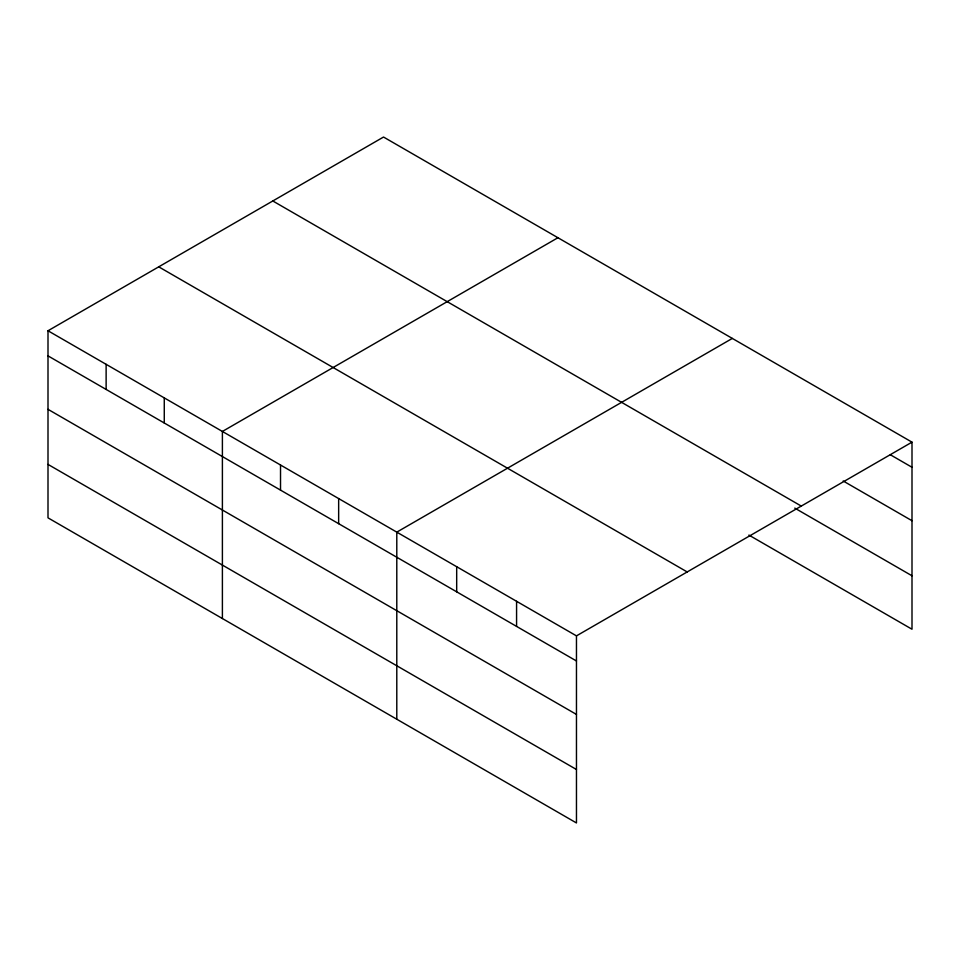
<?xml version="1.0" encoding="UTF-8"?>
<svg xmlns="http://www.w3.org/2000/svg" width="960" height="960" viewBox="0 0 960 960"><rect width="100%" height="100%" fill="white"/><g stroke="black" fill="none" stroke-linecap="round" stroke-linejoin="round"><path stroke-width="1.44" d="M48 330.768L576.468 635.868L576.468 822.96L48 517.848L48 330.768L383.532 137.04L912 442.152L912 629.232L748.884 535.068M557.928 237.732L222.396 431.448L222.396 618.528M732.324 338.412L396.792 532.14L396.792 719.22M576.468 635.868L912 442.152M890.34 454.752L912 467.268M843.192 480.984L912 520.716M272.808 200.976L801.276 506.076M794.76 508.104L912 575.784M158.724 266.832L687.192 571.944M48 355.872L576.468 660.984M48 409.332L576.468 714.432M48 464.4L576.468 769.5M516.576 601.296L516.576 626.4M456.684 566.712L456.684 591.828M338.652 498.576L338.652 523.68M280.524 465.012L280.524 490.128M164.268 397.884L164.268 423M106.128 364.32L106.128 389.436"/></g></svg>
